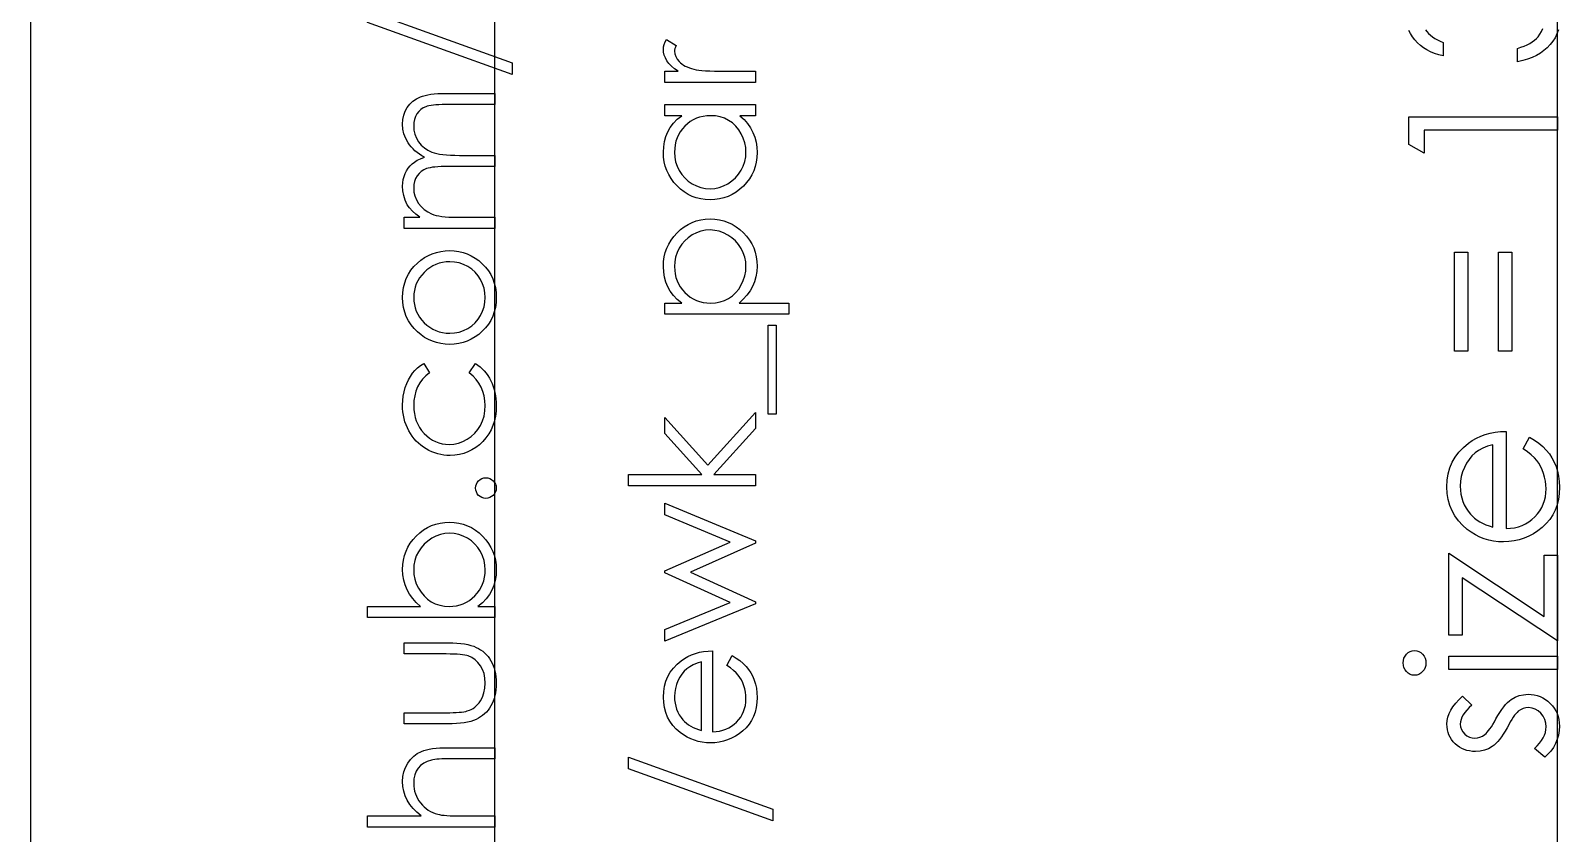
# Model space of a CAD drawing. Header units: millimetres. Extents: x -492 to -44, y 143 to 452.
# Drawn here: x -417.97 to -387.12, y 180.59 to 196.8 of the extents above; entities that cross this region are included whole.
import ezdxf

# ---------------------------------------------------------------- set-up
doc = ezdxf.new("R2010")
doc.units = ezdxf.units.MM

msp = doc.modelspace()

# ---------------------------------------------------------------- linework, layer by layer
at = {"color": 7, "linetype": 'Continuous', "lineweight": 25}
msp.add_line((-417.971, 335.946), (-417.971, 142.946), dxfattribs=at)
at = {"color": 7, "linetype": 'Continuous'}
for p, q in [((-408.607, 164.056), (-408.607, 293.248)), ((-387.161, 164.056), (-387.161, 293.248))]:
    msp.add_line(p, q, dxfattribs=at)
at = {"color": 7, "linetype": 'Continuous', "flags": 128}
for points in [[(-411.17, 197.197), (-408.254, 196.151), (-408.254, 196.151), (-408.254, 195.915), (-408.254, 195.915), (-411.171, 196.96), (-411.171, 196.96), (-411.171, 197.197)], [(-389.825, 196.817), (-389.796, 196.779), (-389.763, 196.743), (-389.726, 196.708), (-389.683, 196.675), (-389.636, 196.642), (-389.585, 196.612), (-389.529, 196.583), (-389.469, 196.556)], [(-387.14, 196.811), (-387.172, 196.731), (-387.21, 196.655), (-387.256, 196.583), (-387.309, 196.515), (-387.368, 196.452), (-387.435, 196.395), (-387.507, 196.343), (-387.586, 196.297), (-387.672, 196.257), (-387.764, 196.223), (-387.863, 196.194), (-387.969, 196.171), (-387.969, 196.171), (-387.969, 196.44), (-387.969, 196.44), (-387.9, 196.462), (-387.835, 196.485), (-387.776, 196.512), (-387.722, 196.54), (-387.672, 196.57), (-387.628, 196.603), (-387.588, 196.638), (-387.554, 196.675), (-387.554, 196.675), (-387.516, 196.726), (-387.483, 196.78), (-387.455, 196.838)], [(-405.171, 195.754), (-405.171, 195.979), (-405.171, 195.979), (-404.902, 195.979), (-404.902, 195.979), (-404.976, 196.03), (-405.039, 196.082), (-405.091, 196.136), (-405.132, 196.191), (-405.163, 196.248), (-405.185, 196.306), (-405.198, 196.364), (-405.203, 196.424), (-405.203, 196.424), (-405.199, 196.471), (-405.187, 196.519), (-405.168, 196.569), (-405.14, 196.62), (-405.14, 196.62), (-404.946, 196.497), (-404.946, 196.497), (-404.96, 196.464), (-404.97, 196.434), (-404.976, 196.406), (-404.978, 196.382), (-404.978, 196.382), (-404.972, 196.328), (-404.954, 196.275), (-404.925, 196.224), (-404.883, 196.173), (-404.857, 196.148), (-404.828, 196.125), (-404.796, 196.104), (-404.76, 196.084), (-404.722, 196.065), (-404.679, 196.048), (-404.633, 196.033), (-404.585, 196.019), (-404.585, 196.019), (-404.541, 196.009), (-404.487, 196.001), (-404.424, 195.994), (-404.35, 195.989), (-404.267, 195.984), (-404.174, 195.981), (-404.071, 195.979), (-403.958, 195.979), (-403.958, 195.979), (-403.344, 195.979), (-403.344, 195.979), (-403.344, 195.754), (-403.344, 195.754), (-405.171, 195.754)], [(-389.469, 196.556), (-389.469, 196.286), (-389.469, 196.286), (-389.559, 196.31), (-389.643, 196.339), (-389.722, 196.372), (-389.796, 196.41), (-389.865, 196.453), (-389.928, 196.501), (-389.986, 196.554), (-390.038, 196.612), (-390.085, 196.673), (-390.126, 196.737), (-390.16, 196.804)], [(-410.434, 192.806), (-410.434, 193.03), (-410.434, 193.03), (-410.116, 193.03), (-410.116, 193.03), (-410.198, 193.092), (-410.268, 193.155), (-410.326, 193.219), (-410.373, 193.283), (-410.373, 193.283), (-410.414, 193.374), (-410.443, 193.467), (-410.46, 193.562), (-410.466, 193.66), (-410.466, 193.66), (-410.462, 193.726), (-410.453, 193.79), (-410.436, 193.853), (-410.413, 193.913), (-410.384, 193.971), (-410.352, 194.023), (-410.315, 194.069), (-410.274, 194.11), (-410.226, 194.146), (-410.168, 194.181), (-410.101, 194.212), (-410.024, 194.241), (-410.024, 194.241), (-410.077, 194.272), (-410.126, 194.304), (-410.172, 194.338), (-410.215, 194.373), (-410.254, 194.411), (-410.291, 194.45), (-410.324, 194.491), (-410.353, 194.534), (-410.402, 194.623), (-410.438, 194.716), (-410.459, 194.812), (-410.466, 194.912), (-410.466, 194.912), (-410.46, 195.003), (-410.442, 195.089), (-410.413, 195.17), (-410.371, 195.245), (-410.319, 195.313), (-410.257, 195.371), (-410.186, 195.42), (-410.106, 195.46), (-410.061, 195.476), (-410.01, 195.49), (-409.954, 195.503), (-409.893, 195.513), (-409.827, 195.52), (-409.755, 195.526), (-409.678, 195.529), (-409.596, 195.53), (-409.596, 195.53), (-408.607, 195.53), (-408.607, 195.53), (-408.607, 195.306), (-408.607, 195.306), (-409.597, 195.306), (-409.597, 195.306), (-409.667, 195.305), (-409.732, 195.303), (-409.791, 195.3), (-409.844, 195.295), (-409.891, 195.289), (-409.933, 195.282), (-409.969, 195.273), (-409.999, 195.263), (-410.051, 195.238), (-410.098, 195.206), (-410.139, 195.165), (-410.175, 195.118), (-410.204, 195.064), (-410.225, 195.005), (-410.237, 194.942), (-410.241, 194.873), (-410.241, 194.873), (-410.235, 194.788), (-410.216, 194.707), (-410.185, 194.63), (-410.141, 194.556), (-410.087, 194.489), (-410.024, 194.432), (-409.953, 194.384), (-409.874, 194.346), (-409.829, 194.331), (-409.777, 194.317), (-409.718, 194.306), (-409.651, 194.297), (-409.579, 194.29), (-409.499, 194.284), (-409.411, 194.281), (-409.317, 194.28), (-409.317, 194.28), (-408.607, 194.28), (-408.607, 194.28), (-408.607, 194.056), (-408.607, 194.056), (-409.536, 194.056), (-409.536, 194.056), (-409.614, 194.055), (-409.687, 194.053), (-409.752, 194.05), (-409.812, 194.045), (-409.864, 194.039), (-409.91, 194.032), (-409.949, 194.024), (-409.982, 194.014), (-410.038, 193.989), (-410.088, 193.957), (-410.132, 193.916), (-410.171, 193.868), (-410.202, 193.814), (-410.224, 193.754), (-410.237, 193.69), (-410.241, 193.621), (-410.241, 193.621), (-410.235, 193.54), (-410.217, 193.461), (-410.186, 193.385), (-410.144, 193.312), (-410.09, 193.245), (-410.029, 193.187), (-409.959, 193.138), (-409.881, 193.099), (-409.837, 193.083), (-409.788, 193.069), (-409.732, 193.057), (-409.672, 193.048), (-409.606, 193.04), (-409.535, 193.035), (-409.458, 193.031), (-409.375, 193.03), (-409.375, 193.03), (-408.607, 193.03), (-408.607, 193.03), (-408.607, 192.806), (-408.607, 192.806), (-410.434, 192.806)], [(-405.171, 195.306), (-403.344, 195.306), (-403.344, 195.306), (-403.344, 195.081), (-403.344, 195.081), (-403.66, 195.081), (-403.66, 195.081), (-403.576, 195.004), (-403.503, 194.922), (-403.443, 194.835), (-403.395, 194.744), (-403.359, 194.648), (-403.333, 194.548), (-403.317, 194.444), (-403.312, 194.335), (-403.312, 194.335), (-403.316, 194.238), (-403.329, 194.145), (-403.351, 194.056), (-403.381, 193.97), (-403.42, 193.887), (-403.467, 193.808), (-403.524, 193.733), (-403.589, 193.662), (-403.66, 193.596), (-403.734, 193.539), (-403.813, 193.492), (-403.896, 193.452), (-403.982, 193.422), (-404.071, 193.4), (-404.165, 193.387), (-404.262, 193.383), (-404.262, 193.383), (-404.357, 193.387), (-404.45, 193.4), (-404.538, 193.422), (-404.623, 193.453), (-404.704, 193.493), (-404.782, 193.541), (-404.856, 193.598), (-404.927, 193.664), (-404.991, 193.736), (-405.048, 193.812), (-405.095, 193.891), (-405.134, 193.975), (-405.164, 194.061), (-405.186, 194.151), (-405.198, 194.245), (-405.203, 194.342), (-405.203, 194.342), (-405.197, 194.454), (-405.181, 194.56), (-405.153, 194.661), (-405.114, 194.756), (-405.063, 194.845), (-404.999, 194.93), (-404.922, 195.008), (-404.833, 195.081), (-404.833, 195.081), (-405.171, 195.081), (-405.171, 195.081), (-405.171, 195.306)], [(-404.978, 194.345), (-404.972, 194.247), (-404.955, 194.153), (-404.925, 194.063), (-404.884, 193.976), (-404.832, 193.896), (-404.771, 193.824), (-404.7, 193.761), (-404.62, 193.707), (-404.534, 193.663), (-404.445, 193.632), (-404.353, 193.613), (-404.26, 193.607), (-404.26, 193.607), (-404.167, 193.613), (-404.075, 193.632), (-403.987, 193.664), (-403.9, 193.708), (-403.819, 193.763), (-403.746, 193.826), (-403.684, 193.898), (-403.632, 193.979), (-403.59, 194.065), (-403.56, 194.155), (-403.542, 194.248), (-403.536, 194.343), (-403.536, 194.343), (-403.542, 194.44), (-403.56, 194.535), (-403.59, 194.627), (-403.631, 194.716), (-403.683, 194.798), (-403.743, 194.872), (-403.811, 194.934), (-403.888, 194.986), (-403.972, 195.028), (-404.06, 195.058), (-404.154, 195.075), (-404.253, 195.081), (-404.253, 195.081), (-404.329, 195.078), (-404.401, 195.068), (-404.471, 195.051), (-404.537, 195.028), (-404.6, 194.998), (-404.66, 194.962), (-404.717, 194.919), (-404.771, 194.868), (-404.819, 194.814), (-404.862, 194.756), (-404.897, 194.695), (-404.926, 194.632), (-404.949, 194.565), (-404.965, 194.494), (-404.975, 194.421), (-404.978, 194.345)], [(-390.161, 194.501), (-390.161, 195.056), (-390.161, 195.056), (-387.161, 195.056), (-387.161, 195.056), (-387.161, 194.786), (-387.161, 194.786), (-389.853, 194.786), (-389.853, 194.786), (-389.853, 194.325), (-389.853, 194.325), (-390.161, 194.501)], [(-405.171, 191.075), (-405.171, 191.299), (-405.171, 191.299), (-404.833, 191.299), (-404.833, 191.299), (-404.922, 191.373), (-404.999, 191.452), (-405.063, 191.536), (-405.114, 191.625), (-405.153, 191.72), (-405.181, 191.821), (-405.197, 191.926), (-405.203, 192.037), (-405.203, 192.037), (-405.198, 192.135), (-405.186, 192.229), (-405.164, 192.319), (-405.134, 192.406), (-405.095, 192.489), (-405.048, 192.568), (-404.991, 192.644), (-404.927, 192.716), (-404.856, 192.782), (-404.782, 192.839), (-404.704, 192.888), (-404.623, 192.927), (-404.538, 192.958), (-404.45, 192.98), (-404.357, 192.993), (-404.262, 192.998), (-404.262, 192.998), (-404.165, 192.993), (-404.071, 192.98), (-403.982, 192.959), (-403.896, 192.928), (-403.813, 192.889), (-403.734, 192.841), (-403.66, 192.784), (-403.589, 192.719), (-403.524, 192.647), (-403.467, 192.572), (-403.42, 192.493), (-403.381, 192.411), (-403.351, 192.324), (-403.329, 192.235), (-403.316, 192.141), (-403.312, 192.044), (-403.312, 192.044), (-403.317, 191.936), (-403.334, 191.831), (-403.363, 191.731), (-403.403, 191.636), (-403.454, 191.545), (-403.517, 191.459), (-403.59, 191.377), (-403.675, 191.299), (-403.675, 191.299), (-402.671, 191.299), (-402.671, 191.299), (-402.671, 191.075), (-402.671, 191.075), (-405.171, 191.075)], [(-404.978, 192.035), (-404.975, 191.959), (-404.965, 191.886), (-404.949, 191.816), (-404.926, 191.749), (-404.897, 191.685), (-404.862, 191.624), (-404.819, 191.566), (-404.771, 191.512), (-404.717, 191.462), (-404.66, 191.419), (-404.6, 191.382), (-404.537, 191.352), (-404.471, 191.329), (-404.401, 191.313), (-404.329, 191.303), (-404.253, 191.299), (-404.253, 191.299), (-404.154, 191.305), (-404.06, 191.323), (-403.972, 191.352), (-403.888, 191.394), (-403.811, 191.447), (-403.743, 191.51), (-403.683, 191.583), (-403.631, 191.666), (-403.59, 191.756), (-403.56, 191.848), (-403.542, 191.942), (-403.536, 192.039), (-403.536, 192.039), (-403.542, 192.134), (-403.56, 192.226), (-403.59, 192.316), (-403.632, 192.402), (-403.684, 192.483), (-403.746, 192.555), (-403.819, 192.618), (-403.9, 192.672), (-403.987, 192.717), (-404.075, 192.749), (-404.167, 192.767), (-404.26, 192.774), (-404.26, 192.774), (-404.353, 192.768), (-404.445, 192.749), (-404.534, 192.718), (-404.62, 192.673), (-404.7, 192.619), (-404.771, 192.556), (-404.832, 192.485), (-404.884, 192.405), (-404.925, 192.318), (-404.955, 192.228), (-404.972, 192.134), (-404.978, 192.035)], [(-410.465, 191.412), (-410.461, 191.515), (-410.447, 191.613), (-410.423, 191.706), (-410.39, 191.796), (-410.348, 191.88), (-410.296, 191.96), (-410.235, 192.035), (-410.165, 192.107), (-410.165, 192.107), (-410.094, 192.165), (-410.021, 192.216), (-409.945, 192.259), (-409.865, 192.294), (-409.782, 192.322), (-409.696, 192.341), (-409.607, 192.353), (-409.515, 192.357), (-409.515, 192.357), (-409.422, 192.353), (-409.333, 192.34), (-409.246, 192.32), (-409.162, 192.291), (-409.081, 192.254), (-409.003, 192.208), (-408.929, 192.155), (-408.857, 192.093), (-408.79, 192.024), (-408.733, 191.951), (-408.685, 191.873), (-408.645, 191.791), (-408.614, 191.703), (-408.592, 191.611), (-408.579, 191.514), (-408.575, 191.412), (-408.575, 191.412), (-408.579, 191.31), (-408.592, 191.213), (-408.614, 191.121), (-408.645, 191.033), (-408.685, 190.95), (-408.733, 190.872), (-408.79, 190.799), (-408.857, 190.73), (-408.929, 190.668), (-409.003, 190.615), (-409.081, 190.569), (-409.162, 190.532), (-409.246, 190.503), (-409.333, 190.482), (-409.422, 190.47), (-409.515, 190.466), (-409.515, 190.466), (-409.607, 190.47), (-409.696, 190.481), (-409.781, 190.501), (-409.864, 190.529), (-409.943, 190.564), (-410.02, 190.607), (-410.093, 190.658), (-410.163, 190.716), (-410.163, 190.716), (-410.234, 190.787), (-410.295, 190.863), (-410.347, 190.943), (-410.39, 191.028), (-410.423, 191.117), (-410.447, 191.211), (-410.461, 191.31), (-410.466, 191.412)], [(-389.238, 192.325), (-388.969, 192.325), (-388.969, 192.325), (-388.969, 190.325), (-388.969, 190.325), (-389.238, 190.325), (-389.238, 190.325), (-389.238, 192.325)], [(-388.353, 192.325), (-388.084, 192.325), (-388.084, 192.325), (-388.084, 190.325), (-388.084, 190.325), (-388.353, 190.325), (-388.353, 190.325), (-388.353, 192.325)], [(-410.241, 191.411), (-410.238, 191.339), (-410.228, 191.269), (-410.211, 191.201), (-410.188, 191.137), (-410.158, 191.074), (-410.122, 191.014), (-410.078, 190.957), (-410.028, 190.903), (-409.974, 190.853), (-409.916, 190.81), (-409.856, 190.773), (-409.793, 190.743), (-409.727, 190.72), (-409.659, 190.704), (-409.588, 190.694), (-409.514, 190.69), (-409.514, 190.69), (-409.418, 190.696), (-409.325, 190.714), (-409.236, 190.745), (-409.15, 190.787), (-409.071, 190.84), (-409.001, 190.901), (-408.941, 190.971), (-408.891, 191.049), (-408.851, 191.134), (-408.822, 191.222), (-408.804, 191.315), (-408.799, 191.411), (-408.799, 191.411), (-408.804, 191.508), (-408.822, 191.601), (-408.851, 191.689), (-408.891, 191.774), (-408.941, 191.852), (-409.001, 191.922), (-409.071, 191.983), (-409.15, 192.035), (-409.236, 192.078), (-409.325, 192.109), (-409.418, 192.127), (-409.514, 192.133), (-409.514, 192.133), (-409.588, 192.129), (-409.659, 192.119), (-409.727, 192.103), (-409.793, 192.08), (-409.856, 192.049), (-409.916, 192.012), (-409.974, 191.969), (-410.028, 191.919), (-410.078, 191.865), (-410.122, 191.808), (-410.158, 191.748), (-410.188, 191.686), (-410.211, 191.621), (-410.228, 191.554), (-410.238, 191.484), (-410.241, 191.411)], [(-403.087, 189.056), (-403.087, 190.851), (-403.087, 190.851), (-402.927, 190.851), (-402.927, 190.851), (-402.927, 189.056), (-402.927, 189.056), (-403.087, 189.056)], [(-410.037, 190.081), (-409.921, 189.894), (-409.921, 189.894), (-409.996, 189.83), (-410.061, 189.76), (-410.116, 189.686), (-410.161, 189.606), (-410.196, 189.519), (-410.221, 189.428), (-410.236, 189.331), (-410.241, 189.228), (-410.241, 189.228), (-410.238, 189.146), (-410.228, 189.067), (-410.212, 188.992), (-410.189, 188.92), (-410.16, 188.852), (-410.124, 188.788), (-410.081, 188.727), (-410.032, 188.669), (-409.979, 188.617), (-409.922, 188.572), (-409.863, 188.533), (-409.801, 188.502), (-409.736, 188.478), (-409.669, 188.461), (-409.598, 188.45), (-409.525, 188.447), (-409.525, 188.447), (-409.429, 188.453), (-409.336, 188.472), (-409.247, 188.504), (-409.16, 188.549), (-409.079, 188.605), (-409.007, 188.671), (-408.946, 188.745), (-408.894, 188.83), (-408.852, 188.922), (-408.822, 189.019), (-408.805, 189.122), (-408.799, 189.23), (-408.799, 189.23), (-408.804, 189.329), (-408.819, 189.424), (-408.844, 189.513), (-408.879, 189.599), (-408.924, 189.68), (-408.979, 189.755), (-409.044, 189.827), (-409.119, 189.894), (-409.119, 189.894), (-408.996, 190.081), (-408.996, 190.081), (-408.948, 190.047), (-408.902, 190.01), (-408.859, 189.97), (-408.818, 189.928), (-408.781, 189.883), (-408.746, 189.834), (-408.714, 189.783), (-408.685, 189.729), (-408.659, 189.673), (-408.637, 189.615), (-408.618, 189.555), (-408.602, 189.493), (-408.59, 189.43), (-408.582, 189.364), (-408.576, 189.296), (-408.575, 189.226), (-408.575, 189.226), (-408.579, 189.12), (-408.592, 189.019), (-408.613, 188.922), (-408.642, 188.83), (-408.681, 188.743), (-408.727, 188.66), (-408.782, 188.581), (-408.846, 188.508), (-408.916, 188.441), (-408.989, 188.383), (-409.066, 188.334), (-409.146, 188.294), (-409.231, 188.262), (-409.318, 188.24), (-409.41, 188.227), (-409.505, 188.222), (-409.505, 188.222), (-409.57, 188.224), (-409.633, 188.231), (-409.696, 188.241), (-409.757, 188.256), (-409.817, 188.274), (-409.876, 188.297), (-409.934, 188.325), (-409.99, 188.356), (-410.045, 188.391), (-410.096, 188.429), (-410.145, 188.47), (-410.19, 188.514), (-410.232, 188.561), (-410.271, 188.612), (-410.307, 188.666), (-410.34, 188.723), (-410.369, 188.782), (-410.395, 188.843), (-410.417, 188.905), (-410.434, 188.97), (-410.448, 189.036), (-410.458, 189.104), (-410.464, 189.173), (-410.466, 189.245), (-410.466, 189.245), (-410.462, 189.335), (-410.452, 189.423), (-410.435, 189.51), (-410.41, 189.595), (-410.38, 189.676), (-410.346, 189.751), (-410.308, 189.819), (-410.265, 189.882), (-410.217, 189.938), (-410.164, 189.99), (-410.104, 190.038), (-410.037, 190.081)], [(-405.908, 187.613), (-405.908, 187.838), (-405.908, 187.838), (-404.426, 187.838), (-404.426, 187.838), (-405.171, 188.669), (-405.171, 188.669), (-405.171, 188.992), (-405.171, 188.992), (-404.305, 188.027), (-404.305, 188.027), (-403.344, 189.088), (-403.344, 189.088), (-403.344, 188.766), (-403.344, 188.766), (-404.186, 187.838), (-404.186, 187.838), (-403.344, 187.838), (-403.344, 187.838), (-403.344, 187.613), (-403.344, 187.613), (-405.908, 187.613)], [(-387.853, 188.355), (-387.728, 188.594), (-387.728, 188.594), (-387.627, 188.535), (-387.537, 188.472), (-387.457, 188.405), (-387.388, 188.333), (-387.326, 188.256), (-387.273, 188.176), (-387.228, 188.09), (-387.191, 188), (-387.161, 187.904), (-387.139, 187.803), (-387.127, 187.695), (-387.123, 187.582), (-387.123, 187.582), (-387.128, 187.455), (-387.144, 187.336), (-387.171, 187.225), (-387.209, 187.119), (-387.258, 187.022), (-387.317, 186.931), (-387.388, 186.847), (-387.469, 186.771), (-387.556, 186.702), (-387.647, 186.643), (-387.741, 186.593), (-387.837, 186.552), (-387.937, 186.52), (-388.038, 186.497), (-388.144, 186.484), (-388.251, 186.479), (-388.251, 186.479), (-388.352, 186.483), (-388.451, 186.494), (-388.546, 186.514), (-388.639, 186.542), (-388.73, 186.577), (-388.817, 186.621), (-388.901, 186.672), (-388.983, 186.731), (-388.983, 186.731), (-389.079, 186.815), (-389.162, 186.905), (-389.232, 187.002), (-389.29, 187.106), (-389.334, 187.216), (-389.366, 187.333), (-389.385, 187.457), (-389.392, 187.588), (-389.392, 187.588), (-389.385, 187.723), (-389.365, 187.851), (-389.331, 187.972), (-389.284, 188.085), (-389.224, 188.192), (-389.149, 188.292), (-389.061, 188.385), (-388.96, 188.471), (-388.96, 188.471), (-388.882, 188.526), (-388.799, 188.574), (-388.71, 188.615), (-388.618, 188.648), (-388.52, 188.674), (-388.418, 188.693), (-388.311, 188.705), (-388.2, 188.71), (-388.2, 188.71), (-388.2, 186.748), (-388.2, 186.748), (-388.113, 186.753), (-388.03, 186.765), (-387.951, 186.785), (-387.877, 186.811), (-387.806, 186.844), (-387.74, 186.883), (-387.677, 186.93), (-387.618, 186.984), (-387.566, 187.042), (-387.519, 187.104), (-387.48, 187.17), (-387.448, 187.239), (-387.424, 187.311), (-387.406, 187.387), (-387.395, 187.466), (-387.392, 187.548), (-387.392, 187.548), (-387.395, 187.628), (-387.404, 187.707), (-387.421, 187.785), (-387.444, 187.862), (-387.471, 187.936), (-387.503, 188.004), (-387.539, 188.066), (-387.579, 188.122), (-387.628, 188.177), (-387.69, 188.234), (-387.765, 188.294), (-387.853, 188.355)], [(-388.469, 188.44), (-388.575, 188.408), (-388.669, 188.369), (-388.754, 188.324), (-388.826, 188.273), (-388.889, 188.214), (-388.946, 188.145), (-388.997, 188.068), (-389.041, 187.982), (-389.076, 187.891), (-389.102, 187.797), (-389.117, 187.701), (-389.123, 187.602), (-389.123, 187.602), (-389.12, 187.521), (-389.11, 187.443), (-389.094, 187.368), (-389.071, 187.297), (-389.042, 187.227), (-389.007, 187.161), (-388.965, 187.098), (-388.917, 187.037), (-388.917, 187.037), (-388.877, 186.995), (-388.833, 186.956), (-388.784, 186.919), (-388.73, 186.886), (-388.672, 186.854), (-388.609, 186.826), (-388.541, 186.8), (-388.469, 186.776), (-388.469, 186.776), (-388.469, 188.44)], [(-408.991, 187.565), (-408.987, 187.607), (-408.976, 187.645), (-408.957, 187.68), (-408.931, 187.713), (-408.899, 187.739), (-408.864, 187.759), (-408.825, 187.77), (-408.783, 187.774), (-408.783, 187.774), (-408.742, 187.77), (-408.703, 187.759), (-408.668, 187.739), (-408.636, 187.713), (-408.609, 187.68), (-408.59, 187.645), (-408.579, 187.607), (-408.575, 187.565), (-408.575, 187.565), (-408.579, 187.524), (-408.59, 187.486), (-408.609, 187.45), (-408.636, 187.418), (-408.668, 187.392), (-408.703, 187.373), (-408.742, 187.361), (-408.783, 187.357), (-408.783, 187.357), (-408.825, 187.361), (-408.864, 187.373), (-408.899, 187.392), (-408.931, 187.418), (-408.957, 187.45), (-408.976, 187.486), (-408.987, 187.524), (-408.991, 187.565)], [(-405.171, 184.472), (-405.171, 184.713), (-405.171, 184.713), (-403.857, 185.258), (-403.857, 185.258), (-405.171, 185.854), (-405.171, 185.854), (-405.171, 185.892), (-405.171, 185.892), (-403.857, 186.476), (-403.857, 186.476), (-405.171, 187.025), (-405.171, 187.025), (-405.171, 187.261), (-405.171, 187.261), (-403.344, 186.497), (-403.344, 186.497), (-403.344, 186.451), (-403.344, 186.451), (-404.658, 185.867), (-404.658, 185.867), (-403.344, 185.271), (-403.344, 185.271), (-403.344, 185.229), (-403.344, 185.229), (-405.171, 184.472)], [(-408.607, 184.953), (-411.171, 184.953), (-411.171, 184.953), (-411.171, 185.177), (-411.171, 185.177), (-410.102, 185.177), (-410.102, 185.177), (-410.188, 185.255), (-410.261, 185.337), (-410.324, 185.423), (-410.375, 185.514), (-410.415, 185.61), (-410.443, 185.709), (-410.46, 185.814), (-410.466, 185.923), (-410.466, 185.923), (-410.461, 186.019), (-410.448, 186.113), (-410.427, 186.203), (-410.396, 186.289), (-410.357, 186.371), (-410.31, 186.45), (-410.254, 186.525), (-410.189, 186.597), (-410.118, 186.662), (-410.043, 186.719), (-409.964, 186.767), (-409.882, 186.807), (-409.797, 186.837), (-409.707, 186.859), (-409.614, 186.872), (-409.517, 186.876), (-409.517, 186.876), (-409.421, 186.872), (-409.329, 186.859), (-409.24, 186.837), (-409.155, 186.806), (-409.073, 186.766), (-408.996, 186.717), (-408.921, 186.66), (-408.851, 186.594), (-408.786, 186.522), (-408.73, 186.446), (-408.682, 186.367), (-408.644, 186.284), (-408.613, 186.197), (-408.592, 186.107), (-408.579, 186.013), (-408.575, 185.916), (-408.575, 185.916), (-408.58, 185.804), (-408.597, 185.699), (-408.625, 185.599), (-408.663, 185.504), (-408.714, 185.414), (-408.778, 185.33), (-408.855, 185.251), (-408.945, 185.177), (-408.945, 185.177), (-408.607, 185.177), (-408.607, 185.177), (-408.607, 184.953)], [(-408.799, 185.914), (-408.805, 186.012), (-408.822, 186.106), (-408.852, 186.196), (-408.893, 186.283), (-408.945, 186.363), (-409.006, 186.435), (-409.077, 186.498), (-409.157, 186.552), (-409.244, 186.596), (-409.332, 186.627), (-409.423, 186.646), (-409.517, 186.652), (-409.517, 186.652), (-409.61, 186.645), (-409.702, 186.627), (-409.791, 186.595), (-409.878, 186.551), (-409.959, 186.496), (-410.031, 186.433), (-410.093, 186.361), (-410.146, 186.28), (-410.188, 186.194), (-410.217, 186.104), (-410.235, 186.012), (-410.241, 185.917), (-410.241, 185.917), (-410.235, 185.82), (-410.217, 185.726), (-410.188, 185.634), (-410.146, 185.544), (-410.093, 185.461), (-410.033, 185.388), (-409.965, 185.325), (-409.888, 185.272), (-409.805, 185.231), (-409.716, 185.201), (-409.622, 185.184), (-409.524, 185.177), (-409.524, 185.177), (-409.448, 185.181), (-409.375, 185.191), (-409.306, 185.208), (-409.24, 185.231), (-409.177, 185.261), (-409.117, 185.297), (-409.06, 185.34), (-409.007, 185.39), (-408.958, 185.444), (-408.916, 185.503), (-408.88, 185.563), (-408.851, 185.627), (-408.828, 185.694), (-408.812, 185.764), (-408.802, 185.838), (-408.799, 185.914)], [(-389.353, 184.594), (-389.353, 186.248), (-389.353, 186.248), (-387.43, 184.973), (-387.43, 184.973), (-387.43, 186.21), (-387.43, 186.21), (-387.161, 186.21), (-387.161, 186.21), (-387.161, 184.479), (-387.161, 184.479), (-389.084, 185.755), (-389.084, 185.755), (-389.084, 184.594), (-389.084, 184.594), (-389.353, 184.594)], [(-410.434, 182.806), (-410.434, 183.03), (-410.434, 183.03), (-409.586, 183.03), (-409.586, 183.03), (-409.512, 183.031), (-409.443, 183.032), (-409.381, 183.035), (-409.324, 183.039), (-409.274, 183.044), (-409.23, 183.05), (-409.192, 183.057), (-409.159, 183.066), (-409.159, 183.066), (-409.118, 183.081), (-409.08, 183.098), (-409.044, 183.119), (-409.01, 183.143), (-408.978, 183.17), (-408.948, 183.2), (-408.921, 183.232), (-408.896, 183.268), (-408.854, 183.347), (-408.823, 183.433), (-408.805, 183.526), (-408.799, 183.627), (-408.799, 183.627), (-408.805, 183.727), (-408.822, 183.819), (-408.852, 183.903), (-408.893, 183.979), (-408.944, 184.046), (-409.002, 184.101), (-409.068, 184.146), (-409.141, 184.179), (-409.141, 184.179), (-409.171, 184.187), (-409.208, 184.195), (-409.253, 184.201), (-409.305, 184.207), (-409.364, 184.211), (-409.431, 184.213), (-409.505, 184.215), (-409.586, 184.216), (-409.586, 184.216), (-410.434, 184.216), (-410.434, 184.216), (-410.434, 184.44), (-410.434, 184.44), (-409.544, 184.44), (-409.544, 184.44), (-409.453, 184.439), (-409.368, 184.435), (-409.289, 184.428), (-409.215, 184.418), (-409.147, 184.405), (-409.086, 184.39), (-409.03, 184.371), (-408.979, 184.35), (-408.933, 184.326), (-408.89, 184.3), (-408.849, 184.27), (-408.81, 184.237), (-408.774, 184.202), (-408.741, 184.164), (-408.71, 184.123), (-408.682, 184.079), (-408.657, 184.032), (-408.635, 183.983), (-408.617, 183.93), (-408.602, 183.875), (-408.59, 183.816), (-408.581, 183.755), (-408.576, 183.692), (-408.575, 183.625), (-408.575, 183.625), (-408.576, 183.558), (-408.581, 183.494), (-408.59, 183.433), (-408.602, 183.374), (-408.617, 183.319), (-408.635, 183.266), (-408.657, 183.216), (-408.682, 183.169), (-408.71, 183.125), (-408.741, 183.083), (-408.774, 183.045), (-408.81, 183.009), (-408.85, 182.976), (-408.891, 182.947), (-408.935, 182.92), (-408.982, 182.896), (-409.033, 182.875), (-409.09, 182.856), (-409.153, 182.841), (-409.223, 182.828), (-409.298, 182.818), (-409.379, 182.811), (-409.467, 182.807), (-409.561, 182.806), (-409.561, 182.806), (-410.434, 182.806)], [(-403.921, 183.985), (-403.816, 184.184), (-403.816, 184.184), (-403.732, 184.135), (-403.657, 184.082), (-403.591, 184.026), (-403.533, 183.966), (-403.482, 183.902), (-403.437, 183.835), (-403.399, 183.764), (-403.368, 183.689), (-403.344, 183.609), (-403.326, 183.524), (-403.315, 183.435), (-403.312, 183.34), (-403.312, 183.34), (-403.316, 183.235), (-403.33, 183.136), (-403.352, 183.043), (-403.384, 182.955), (-403.424, 182.874), (-403.474, 182.798), (-403.533, 182.728), (-403.6, 182.664), (-403.673, 182.607), (-403.749, 182.558), (-403.827, 182.516), (-403.907, 182.482), (-403.99, 182.455), (-404.075, 182.436), (-404.163, 182.425), (-404.252, 182.421), (-404.252, 182.421), (-404.336, 182.425), (-404.419, 182.434), (-404.498, 182.451), (-404.576, 182.474), (-404.651, 182.503), (-404.724, 182.539), (-404.794, 182.582), (-404.862, 182.631), (-404.862, 182.631), (-404.942, 182.701), (-405.011, 182.776), (-405.07, 182.857), (-405.118, 182.943), (-405.155, 183.036), (-405.181, 183.133), (-405.197, 183.236), (-405.203, 183.346), (-405.203, 183.346), (-405.197, 183.458), (-405.18, 183.564), (-405.152, 183.665), (-405.113, 183.76), (-405.063, 183.849), (-405, 183.932), (-404.927, 184.01), (-404.843, 184.081), (-404.843, 184.081), (-404.778, 184.127), (-404.708, 184.167), (-404.635, 184.201), (-404.558, 184.228), (-404.477, 184.251), (-404.391, 184.267), (-404.302, 184.276), (-404.209, 184.28), (-404.209, 184.28), (-404.209, 182.645), (-404.209, 182.645), (-404.137, 182.65), (-404.068, 182.66), (-404.002, 182.676), (-403.94, 182.698), (-403.882, 182.725), (-403.826, 182.758), (-403.774, 182.797), (-403.725, 182.842), (-403.681, 182.891), (-403.642, 182.942), (-403.61, 182.997), (-403.583, 183.055), (-403.563, 183.115), (-403.548, 183.178), (-403.539, 183.243), (-403.536, 183.312), (-403.536, 183.312), (-403.539, 183.379), (-403.547, 183.445), (-403.56, 183.51), (-403.579, 183.574), (-403.602, 183.636), (-403.629, 183.692), (-403.659, 183.744), (-403.692, 183.791), (-403.733, 183.836), (-403.785, 183.884), (-403.847, 183.934), (-403.921, 183.985)], [(-390.276, 184.035), (-390.272, 184.085), (-390.26, 184.131), (-390.238, 184.174), (-390.209, 184.213), (-390.173, 184.245), (-390.133, 184.268), (-390.091, 184.282), (-390.044, 184.286), (-390.044, 184.286), (-389.999, 184.282), (-389.957, 184.268), (-389.918, 184.245), (-389.883, 184.213), (-389.853, 184.174), (-389.832, 184.131), (-389.819, 184.085), (-389.815, 184.035), (-389.815, 184.035), (-389.819, 183.986), (-389.832, 183.941), (-389.853, 183.898), (-389.883, 183.86), (-389.918, 183.828), (-389.957, 183.805), (-389.999, 183.791), (-390.044, 183.786), (-390.044, 183.786), (-390.091, 183.791), (-390.133, 183.805), (-390.173, 183.828), (-390.209, 183.86), (-390.238, 183.898), (-390.26, 183.941), (-390.272, 183.986), (-390.276, 184.035)], [(-389.353, 183.902), (-389.353, 184.171), (-389.353, 184.171), (-387.161, 184.171), (-387.161, 184.171), (-387.161, 183.902), (-387.161, 183.902), (-389.353, 183.902)], [(-404.433, 184.056), (-404.522, 184.029), (-404.601, 183.997), (-404.671, 183.959), (-404.731, 183.916), (-404.784, 183.867), (-404.831, 183.81), (-404.874, 183.746), (-404.91, 183.674), (-404.94, 183.598), (-404.961, 183.519), (-404.974, 183.439), (-404.978, 183.357), (-404.978, 183.357), (-404.976, 183.29), (-404.968, 183.225), (-404.954, 183.162), (-404.935, 183.103), (-404.911, 183.045), (-404.882, 182.989), (-404.847, 182.937), (-404.807, 182.886), (-404.807, 182.886), (-404.774, 182.851), (-404.737, 182.819), (-404.696, 182.788), (-404.651, 182.76), (-404.603, 182.734), (-404.55, 182.71), (-404.494, 182.689), (-404.434, 182.669), (-404.434, 182.669), (-404.434, 184.056)], [(-389.08, 183.363), (-388.892, 183.181), (-388.892, 183.181), (-388.946, 183.133), (-388.993, 183.085), (-389.032, 183.036), (-389.065, 182.99), (-389.09, 182.942), (-389.108, 182.895), (-389.119, 182.848), (-389.123, 182.802), (-389.123, 182.802), (-389.117, 182.746), (-389.1, 182.693), (-389.073, 182.645), (-389.034, 182.601), (-388.988, 182.564), (-388.938, 182.538), (-388.885, 182.523), (-388.828, 182.517), (-388.828, 182.517), (-388.776, 182.522), (-388.726, 182.536), (-388.677, 182.559), (-388.629, 182.592), (-388.629, 182.592), (-388.604, 182.613), (-388.578, 182.639), (-388.552, 182.67), (-388.524, 182.707), (-388.495, 182.749), (-388.465, 182.796), (-388.435, 182.848), (-388.403, 182.905), (-388.403, 182.905), (-388.363, 182.975), (-388.324, 183.038), (-388.285, 183.097), (-388.246, 183.149), (-388.208, 183.195), (-388.17, 183.236), (-388.132, 183.271), (-388.095, 183.3), (-388.095, 183.3), (-388.017, 183.344), (-387.935, 183.377), (-387.848, 183.395), (-387.756, 183.402), (-387.756, 183.402), (-387.691, 183.399), (-387.629, 183.39), (-387.569, 183.376), (-387.511, 183.356), (-387.456, 183.33), (-387.404, 183.298), (-387.355, 183.261), (-387.307, 183.218), (-387.264, 183.17), (-387.227, 183.121), (-387.195, 183.068), (-387.169, 183.012), (-387.148, 182.953), (-387.134, 182.891), (-387.126, 182.827), (-387.123, 182.759), (-387.123, 182.759), (-387.127, 182.669), (-387.142, 182.58), (-387.167, 182.494), (-387.202, 182.409), (-387.245, 182.329), (-387.296, 182.256), (-387.354, 182.191), (-387.419, 182.133), (-387.419, 182.133), (-387.623, 182.311), (-387.623, 182.311), (-387.569, 182.363), (-387.522, 182.415), (-387.482, 182.469), (-387.45, 182.522), (-387.424, 182.577), (-387.406, 182.633), (-387.395, 182.689), (-387.392, 182.746), (-387.392, 182.746), (-387.398, 182.823), (-387.418, 182.895), (-387.451, 182.96), (-387.497, 183.02), (-387.552, 183.069), (-387.611, 183.104), (-387.675, 183.125), (-387.745, 183.133), (-387.745, 183.133), (-387.802, 183.128), (-387.855, 183.114), (-387.906, 183.091), (-387.954, 183.059), (-387.954, 183.059), (-387.977, 183.038), (-388.001, 183.011), (-388.028, 182.978), (-388.055, 182.939), (-388.084, 182.895), (-388.114, 182.844), (-388.146, 182.788), (-388.18, 182.726), (-388.18, 182.726), (-388.218, 182.66), (-388.255, 182.598), (-388.293, 182.543), (-388.331, 182.493), (-388.368, 182.448), (-388.405, 182.41), (-388.442, 182.376), (-388.479, 182.348), (-388.479, 182.348), (-388.555, 182.304), (-388.637, 182.273), (-388.724, 182.254), (-388.817, 182.248), (-388.817, 182.248), (-388.877, 182.25), (-388.935, 182.258), (-388.99, 182.27), (-389.043, 182.287), (-389.094, 182.309), (-389.141, 182.336), (-389.186, 182.368), (-389.228, 182.405), (-389.267, 182.446), (-389.3, 182.489), (-389.328, 182.535), (-389.351, 182.583), (-389.369, 182.634), (-389.382, 182.687), (-389.389, 182.743), (-389.392, 182.802), (-389.392, 182.802), (-389.387, 182.872), (-389.373, 182.942), (-389.348, 183.012), (-389.314, 183.082), (-389.27, 183.152), (-389.216, 183.222), (-389.153, 183.293), (-389.08, 183.363)], [(-411.17, 180.722), (-411.171, 180.947), (-411.171, 180.947), (-410.088, 180.947), (-410.088, 180.947), (-410.177, 181.021), (-410.254, 181.099), (-410.319, 181.18), (-410.372, 181.265), (-410.413, 181.354), (-410.442, 181.447), (-410.46, 181.542), (-410.466, 181.642), (-410.466, 181.642), (-410.459, 181.743), (-410.44, 181.838), (-410.407, 181.927), (-410.362, 182.01), (-410.306, 182.086), (-410.241, 182.151), (-410.168, 182.205), (-410.085, 182.248), (-410.038, 182.266), (-409.985, 182.282), (-409.927, 182.295), (-409.862, 182.306), (-409.79, 182.314), (-409.713, 182.32), (-409.629, 182.324), (-409.54, 182.325), (-409.54, 182.325), (-408.607, 182.325), (-408.607, 182.325), (-408.607, 182.101), (-408.607, 182.101), (-409.466, 182.101), (-409.466, 182.101), (-409.541, 182.1), (-409.609, 182.099), (-409.67, 182.097), (-409.725, 182.094), (-409.774, 182.091), (-409.817, 182.086), (-409.853, 182.081), (-409.882, 182.075), (-409.882, 182.075), (-409.966, 182.047), (-410.038, 182.011), (-410.101, 181.966), (-410.151, 181.912), (-410.191, 181.848), (-410.219, 181.776), (-410.236, 181.693), (-410.241, 181.602), (-410.241, 181.602), (-410.239, 181.548), (-410.233, 181.496), (-410.222, 181.444), (-410.206, 181.394), (-410.187, 181.346), (-410.163, 181.299), (-410.135, 181.254), (-410.102, 181.21), (-410.066, 181.168), (-410.028, 181.131), (-409.988, 181.096), (-409.946, 181.066), (-409.902, 181.039), (-409.856, 181.016), (-409.808, 180.997), (-409.757, 180.981), (-409.757, 180.981), (-409.721, 180.973), (-409.677, 180.966), (-409.627, 180.96), (-409.569, 180.955), (-409.504, 180.952), (-409.432, 180.949), (-409.353, 180.947), (-409.267, 180.947), (-409.267, 180.947), (-408.607, 180.947), (-408.607, 180.947), (-408.607, 180.722), (-408.607, 180.722), (-411.171, 180.722)], [(-405.908, 182.133), (-402.991, 181.087), (-402.991, 181.087), (-402.991, 180.851), (-402.991, 180.851), (-405.908, 181.896), (-405.908, 181.896), (-405.908, 182.133)]]:
    msp.add_lwpolyline(points, dxfattribs=at)

doc.saveas('drawing.dxf')
